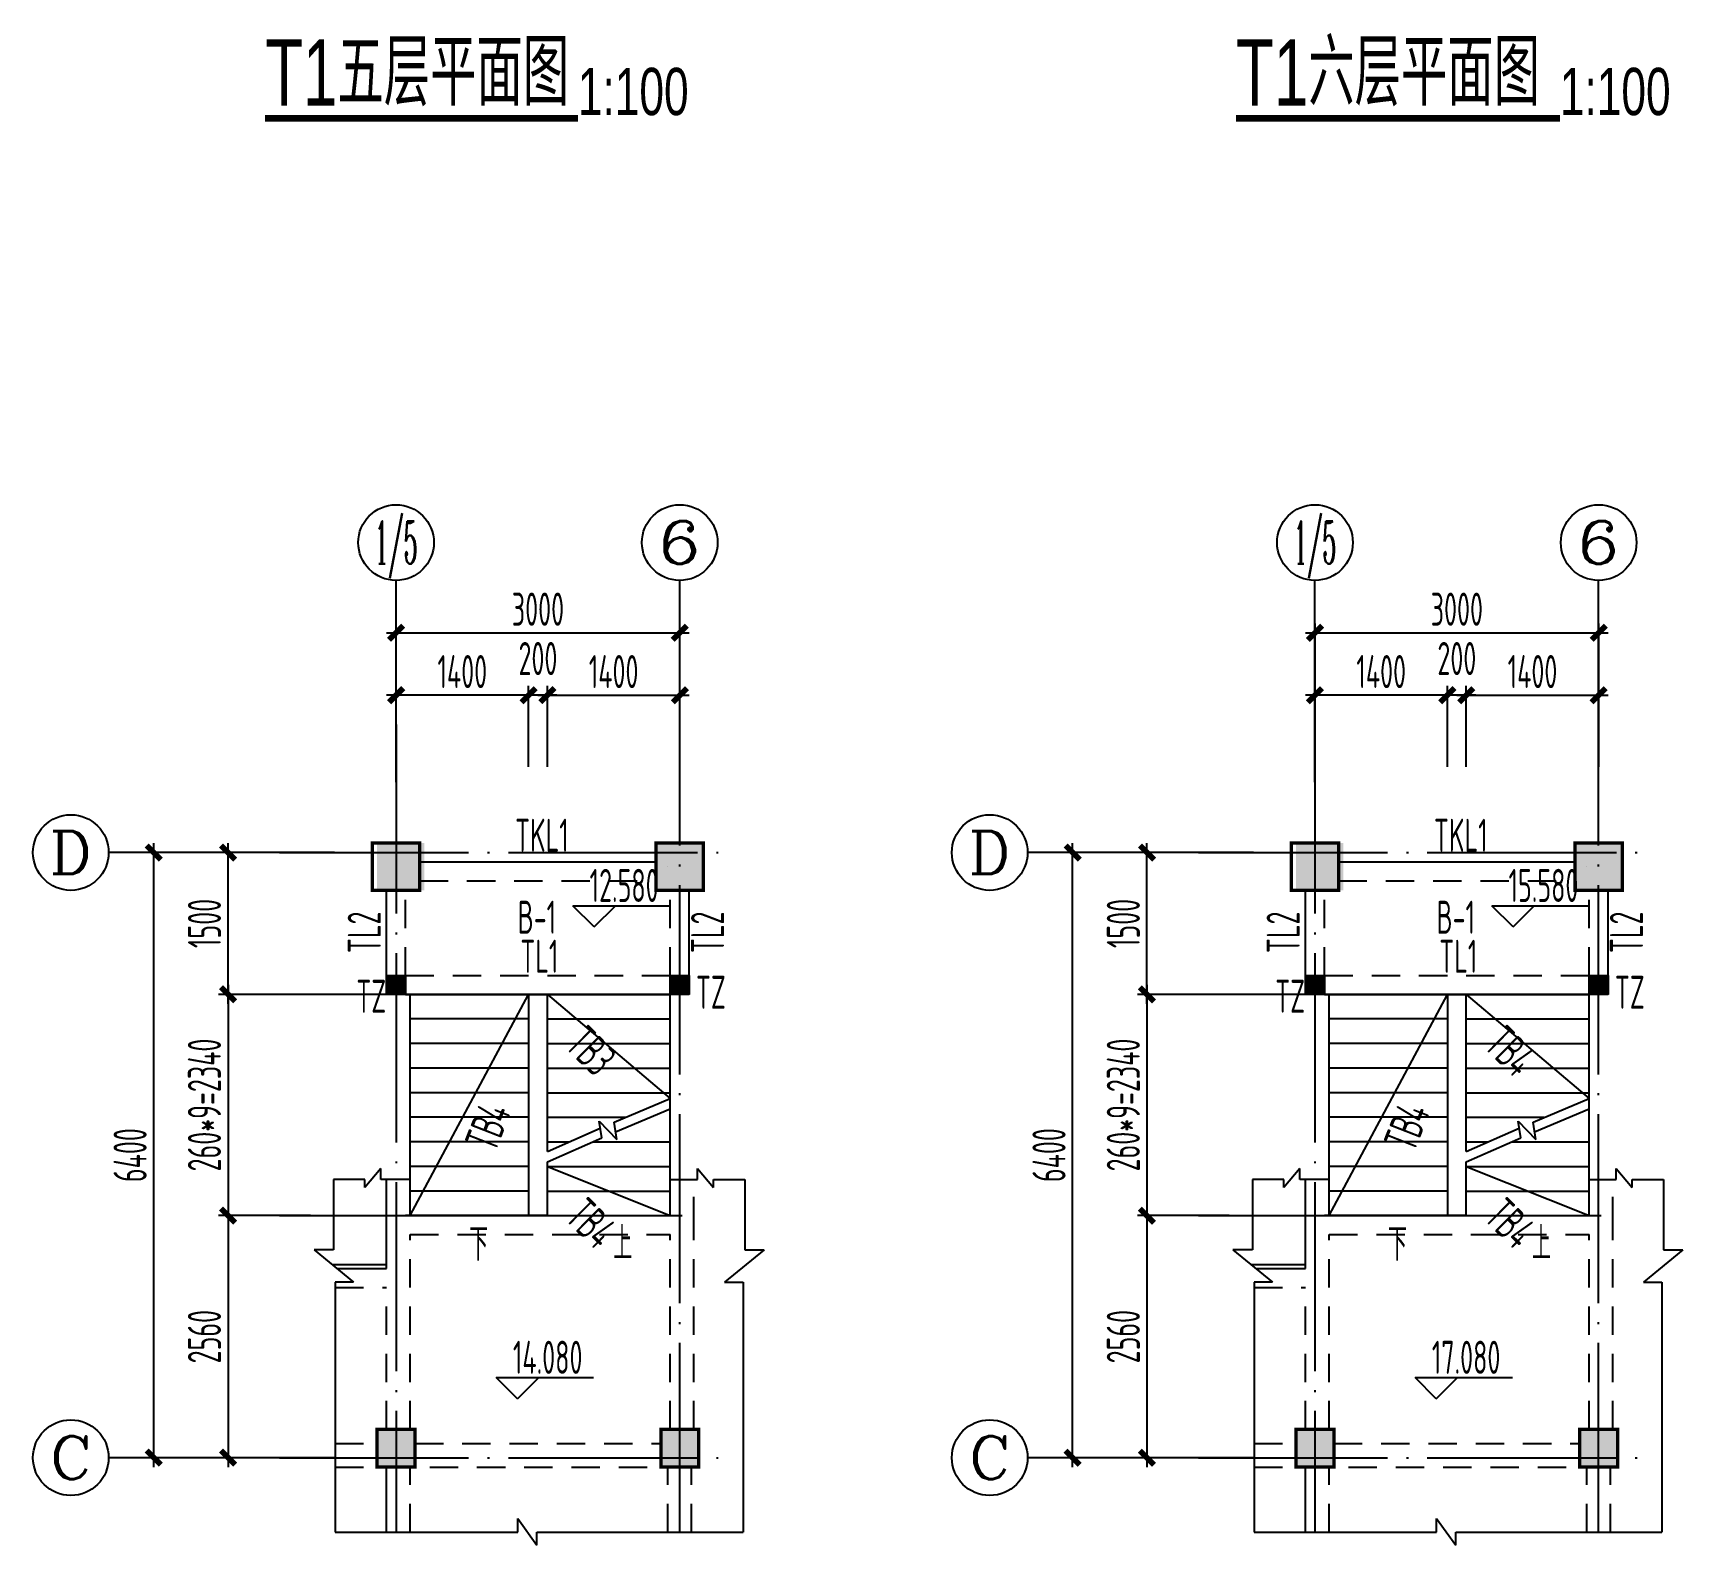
# Model space of a CAD drawing. Extents: x -472319 to -112444, y -516749 to -5704.
# Drawn here: x -171862 to -154414, y -431916 to -415925 of the extents above; entities that cross this region are included whole.
import ezdxf
from ezdxf.enums import TextEntityAlignment as Align

# ---------------------------------------------------------------- set-up
doc = ezdxf.new("R2010")
doc.units = 0
doc.header["$LTSCALE"] = 100
doc.header["$MEASUREMENT"] = 0
for name, pattern in [('3', [5, 3, -2]), ('CENTER', [2, 1.25, -0.25, 0.25, -0.25]), ('DOTE', [2.42, 2, -0.2, 0.02, -0.2])]:
    doc.linetypes.add(name, pattern=pattern)
for name, color, linetype in [('1301', 24, 'Continuous'), ('AXIS', 3, 'Continuous'), ('AXIS_TEXT', 7, 'Continuous'), ('COLUMN', 9, 'Continuous'), ('DIM_ELEV', 3, 'Continuous'), ('DIM_SYMB', 3, 'Continuous'), ('DOTE', 1, 'CENTER'), ('PUB_DIM', 3, 'Continuous'), ('S_BEAM', 4, 'Continuous'), ('S_BEAMDASH', 134, '3'), ('S_CL', 2, 'Continuous'), ('STAIR', 2, 'Continuous'), ('填充', 8, 'Continuous'), ('板标注', 221, 'Continuous'), ('梁', 4, 'Continuous'), ('梁虚线', 134, '3')]:
    doc.layers.add(name, color=color, linetype=linetype)
doc.styles.add('_TCH_AXIS', font='COMPLEX', dxfattribs={"bigfont": 'GBCBIG'})
doc.styles.add('COMPLEX', font='COMPLEX')
doc.styles.add('eromans.shx', font='eromans.shx', dxfattribs={"width": 0.7, "bigfont": 'hztxt.shx'})
doc.styles.add('HZ', font='tssdeng.shx', dxfattribs={"width": 0.6, "height": 350, "bigfont": 'a.shx'})
doc.dimstyles.new('DIMN', dxfattribs={"dimtxt": 350, "dimasz": 150, "dimexe": 100, "dimexo": 100, "dimgap": 75, "dimtad": 1, "dimdec": 0, "dimzin": 0, "dimdsep": 46, "dimtxsty": 'HZ', "dimblk": 'ARCHTICK', "dimcen": 0.09, "dimdle": 100, "dimclrd": 3, "dimclre": 3, "dimclrt": 7, "dimazin": 2, "dimtfac": 1, "dimtdec": 0, "dimtmove": 2, "dimatfit": 3, "dimldrblk": 'ARCHTICK', "dimfxl": 1, "dimtolj": 1, "dimtzin": 0, "dimarcsym": 0})

# ---------------------------------------------------------------- blocks, each defined once
blk = doc.blocks.new('_ArchTick')
at = {"color": 0, "linetype": 'ByBlock', "const_width": 0.4}
blk.add_lwpolyline([(-0.5, -0.5), (0.5, 0.5)], dxfattribs=at)
blk = doc.blocks.new('*D2713')
at = {"layer": 'AXIS', "color": 3, "lineweight": -2, "transparency": 16777216}
for p, q in [((-168022, -423139), (-168022, -422169)), ((-165022, -423139), (-165022, -422169)), ((-168122, -422269), (-164922, -422269))]:
    blk.add_line(p, q, dxfattribs=at)
at = {"layer": 'Defpoints', "color": 0, "transparency": 16777216}
for p in [(-165022, -422269), (-168022, -423239), (-165022, -423239)]:
    blk.add_point(p, dxfattribs=at)
at = {"layer": 'AXIS', "color": 3, "lineweight": -2, "transparency": 16777216, "xscale": 150, "yscale": 150, "zscale": 150, "rotation": 180}
blk.add_blockref('_ArchTick', (-168022, -422269), dxfattribs=at)
at = {"layer": 'AXIS', "color": 3, "lineweight": -2, "transparency": 16777216, "xscale": 150, "yscale": 150, "zscale": 150}
blk.add_blockref('_ArchTick', (-165022, -422269), dxfattribs=at)
at = {"layer": 'AXIS', "color": 7, "transparency": 16777216, "insert": (-166522, -422019), "char_height": 350, "attachment_point": 5, "style": 'HZ'}
blk.add_mtext('\\A1;3000', dxfattribs=at)
blk = doc.blocks.new('*D2714')
at = {"layer": 'AXIS', "color": 3, "lineweight": -2, "transparency": 16777216}
for p, q in [((-170585, -431093), (-170585, -424493)), ((-169355, -424593), (-170685, -424593)), ((-169355, -430993), (-170685, -430993))]:
    blk.add_line(p, q, dxfattribs=at)
at = {"layer": 'Defpoints', "color": 0, "transparency": 16777216}
for p in [(-170585, -424593), (-169255, -424593), (-169255, -430993)]:
    blk.add_point(p, dxfattribs=at)
at = {"layer": 'AXIS', "color": 3, "lineweight": -2, "transparency": 16777216, "xscale": 150, "yscale": 150, "zscale": 150}
for p, rotation in [((-170585, -424593), 90), ((-170585, -430993), 270)]:
    blk.add_blockref('_ArchTick', p, dxfattribs=dict(at, rotation=rotation))
at = {"layer": 'AXIS', "color": 7, "transparency": 16777216, "insert": (-170835, -427793), "char_height": 350, "attachment_point": 5, "rotation": 90, "style": 'HZ'}
blk.add_mtext('\\A1;6400', dxfattribs=at)
blk = doc.blocks.new('_AXISO')
blk.add_circle((0, 0), 0.5)
at = {"layer": 'AXIS_TEXT', "style": 'COMPLEX', "width": 1.041667}
blk.add_attdef('A', text='', height=0.56, dxfattribs=at).set_placement((-0.25, -0.28), (0.25, -0.28), align=Align.FIT)
blk = doc.blocks.new('*D2715')
at = {"layer": '1301', "color": 3, "lineweight": -2, "transparency": 16777216}
for p, q in [((-169799, -428333), (-169799, -431093)), ((-168928, -428433), (-169899, -428433)), ((-168900, -430993), (-169899, -430993))]:
    blk.add_line(p, q, dxfattribs=at)
at = {"layer": 'Defpoints', "color": 0, "transparency": 16777216}
for p in [(-168828, -428433), (-169799, -430993), (-168800, -430993)]:
    blk.add_point(p, dxfattribs=at)
at = {"layer": '1301', "color": 3, "lineweight": -2, "transparency": 16777216, "xscale": 150, "yscale": 150, "zscale": 150}
for p, rotation in [((-169799, -428433), 90), ((-169799, -430993), 270)]:
    blk.add_blockref('_ArchTick', p, dxfattribs=dict(at, rotation=rotation))
at = {"layer": '1301', "color": 7, "transparency": 16777216, "insert": (-170049, -429713), "char_height": 350, "attachment_point": 5, "rotation": 90, "style": 'HZ'}
blk.add_mtext('\\A1;2560', dxfattribs=at)
blk = doc.blocks.new('*D2716')
at = {"layer": 'Defpoints', "color": 0, "transparency": 16777216}
for p in [(-169799, -424593), (-168945, -424593), (-168945, -426093)]:
    blk.add_point(p, dxfattribs=at)
at = {"layer": '填充', "color": 3, "lineweight": -2, "transparency": 16777216}
for p, q in [((-169799, -426193), (-169799, -424493)), ((-169045, -424593), (-169899, -424593)), ((-169045, -426093), (-169899, -426093))]:
    blk.add_line(p, q, dxfattribs=at)
at = {"layer": '填充', "color": 3, "lineweight": -2, "transparency": 16777216, "xscale": 150, "yscale": 150, "zscale": 150}
for p, rotation in [((-169799, -424593), 90), ((-169799, -426093), 270)]:
    blk.add_blockref('_ArchTick', p, dxfattribs=dict(at, rotation=rotation))
at = {"layer": '填充', "color": 7, "transparency": 16777216, "insert": (-170049, -425343), "char_height": 350, "attachment_point": 5, "rotation": 90, "style": 'HZ'}
blk.add_mtext('\\A1;1500', dxfattribs=at)
blk = doc.blocks.new('*D2717')
at = {"layer": 'Defpoints', "color": 0, "transparency": 16777216}
for p in [(-169045, -426093), (-169799, -428433), (-168828, -428433)]:
    blk.add_point(p, dxfattribs=at)
at = {"layer": '填充', "color": 3, "lineweight": -2, "transparency": 16777216}
for p, q in [((-169799, -425993), (-169799, -428533)), ((-169145, -426093), (-169899, -426093)), ((-168928, -428433), (-169899, -428433))]:
    blk.add_line(p, q, dxfattribs=at)
at = {"layer": '填充', "color": 3, "lineweight": -2, "transparency": 16777216, "xscale": 150, "yscale": 150, "zscale": 150}
for p, rotation in [((-169799, -426093), 90), ((-169799, -428433), 270)]:
    blk.add_blockref('_ArchTick', p, dxfattribs=dict(at, rotation=rotation))
at = {"layer": '填充', "color": 7, "transparency": 16777216, "insert": (-170049, -427263), "char_height": 350, "attachment_point": 5, "rotation": 90, "style": 'HZ'}
blk.add_mtext('\\A1;260*9=2340', dxfattribs=at)
blk = doc.blocks.new('*D2718')
at = {"layer": 'AXIS', "color": 3, "lineweight": -2, "transparency": 16777216}
for p, q in [((-166322, -422929), (-166722, -422929)), ((-166622, -423647), (-166622, -422829)), ((-166422, -423647), (-166422, -422829))]:
    blk.add_line(p, q, dxfattribs=at)
at = {"layer": 'Defpoints', "color": 0, "transparency": 16777216}
for p in [(-166622, -422929), (-166622, -423747), (-166422, -423747)]:
    blk.add_point(p, dxfattribs=at)
at = {"layer": 'AXIS', "color": 3, "lineweight": -2, "transparency": 16777216, "xscale": 150, "yscale": 150, "zscale": 150, "rotation": 180}
blk.add_blockref('_ArchTick', (-166622, -422929), dxfattribs=at)
at = {"layer": 'AXIS', "color": 3, "lineweight": -2, "transparency": 16777216, "xscale": 150, "yscale": 150, "zscale": 150}
blk.add_blockref('_ArchTick', (-166422, -422929), dxfattribs=at)
at = {"layer": 'AXIS', "color": 7, "transparency": 16777216, "insert": (-166522, -422541), "char_height": 350, "attachment_point": 5, "style": 'HZ'}
blk.add_mtext('\\A1;200', dxfattribs=at)
blk = doc.blocks.new('*D2719')
at = {"layer": 'AXIS', "color": 3, "lineweight": -2, "transparency": 16777216}
for p, q in [((-166522, -422929), (-164922, -422929)), ((-166422, -423687), (-166422, -422829)), ((-165022, -423687), (-165022, -422829))]:
    blk.add_line(p, q, dxfattribs=at)
at = {"layer": 'Defpoints', "color": 0, "transparency": 16777216}
for p in [(-165022, -422929), (-166422, -423787), (-165022, -423787)]:
    blk.add_point(p, dxfattribs=at)
at = {"layer": 'AXIS', "color": 3, "lineweight": -2, "transparency": 16777216, "xscale": 150, "yscale": 150, "zscale": 150, "rotation": 180}
blk.add_blockref('_ArchTick', (-166422, -422929), dxfattribs=at)
at = {"layer": 'AXIS', "color": 3, "lineweight": -2, "transparency": 16777216, "xscale": 150, "yscale": 150, "zscale": 150}
blk.add_blockref('_ArchTick', (-165022, -422929), dxfattribs=at)
at = {"layer": 'AXIS', "color": 7, "transparency": 16777216, "insert": (-165722, -422679), "char_height": 350, "attachment_point": 5, "style": 'HZ'}
blk.add_mtext('\\A1;1400', dxfattribs=at)
blk = doc.blocks.new('*D2720')
at = {"layer": 'AXIS', "color": 3, "lineweight": -2, "transparency": 16777216}
for p, q in [((-166522, -422929), (-168122, -422929)), ((-168022, -423687), (-168022, -422829)), ((-166622, -423687), (-166622, -422829))]:
    blk.add_line(p, q, dxfattribs=at)
at = {"layer": 'Defpoints', "color": 0, "transparency": 16777216}
for p in [(-168022, -422929), (-168022, -423787), (-166622, -423787)]:
    blk.add_point(p, dxfattribs=at)
at = {"layer": 'AXIS', "color": 3, "lineweight": -2, "transparency": 16777216, "xscale": 150, "yscale": 150, "zscale": 150, "rotation": 180}
blk.add_blockref('_ArchTick', (-168022, -422929), dxfattribs=at)
at = {"layer": 'AXIS', "color": 3, "lineweight": -2, "transparency": 16777216, "xscale": 150, "yscale": 150, "zscale": 150}
blk.add_blockref('_ArchTick', (-166622, -422929), dxfattribs=at)
at = {"layer": 'AXIS', "color": 7, "transparency": 16777216, "insert": (-167322, -422679), "char_height": 350, "attachment_point": 5, "style": 'HZ'}
blk.add_mtext('\\A1;1400', dxfattribs=at)
blk = doc.blocks.new('*D2721')
at = {"layer": 'AXIS', "color": 3, "lineweight": -2, "transparency": 16777216}
for p, q in [((-158305, -423139), (-158305, -422169)), ((-155305, -423139), (-155305, -422169)), ((-158405, -422269), (-155205, -422269))]:
    blk.add_line(p, q, dxfattribs=at)
at = {"layer": 'Defpoints', "color": 0, "transparency": 16777216}
for p in [(-155305, -422269), (-158305, -423239), (-155305, -423239)]:
    blk.add_point(p, dxfattribs=at)
at = {"layer": 'AXIS', "color": 3, "lineweight": -2, "transparency": 16777216, "xscale": 150, "yscale": 150, "zscale": 150, "rotation": 180}
blk.add_blockref('_ArchTick', (-158305, -422269), dxfattribs=at)
at = {"layer": 'AXIS', "color": 3, "lineweight": -2, "transparency": 16777216, "xscale": 150, "yscale": 150, "zscale": 150}
blk.add_blockref('_ArchTick', (-155305, -422269), dxfattribs=at)
at = {"layer": 'AXIS', "color": 7, "transparency": 16777216, "insert": (-156805, -422019), "char_height": 350, "attachment_point": 5, "style": 'HZ'}
blk.add_mtext('\\A1;3000', dxfattribs=at)
blk = doc.blocks.new('*D2722')
at = {"layer": 'AXIS', "color": 3, "lineweight": -2, "transparency": 16777216}
for p, q in [((-160868, -431093), (-160868, -424493)), ((-159638, -424593), (-160968, -424593)), ((-159638, -430993), (-160968, -430993))]:
    blk.add_line(p, q, dxfattribs=at)
at = {"layer": 'Defpoints', "color": 0, "transparency": 16777216}
for p in [(-160868, -424593), (-159538, -424593), (-159538, -430993)]:
    blk.add_point(p, dxfattribs=at)
at = {"layer": 'AXIS', "color": 3, "lineweight": -2, "transparency": 16777216, "xscale": 150, "yscale": 150, "zscale": 150}
for p, rotation in [((-160868, -424593), 90), ((-160868, -430993), 270)]:
    blk.add_blockref('_ArchTick', p, dxfattribs=dict(at, rotation=rotation))
at = {"layer": 'AXIS', "color": 7, "transparency": 16777216, "insert": (-161118, -427793), "char_height": 350, "attachment_point": 5, "rotation": 90, "style": 'HZ'}
blk.add_mtext('\\A1;6400', dxfattribs=at)
blk = doc.blocks.new('*D2723')
at = {"layer": '1301', "color": 3, "lineweight": -2, "transparency": 16777216}
for p, q in [((-160082, -428333), (-160082, -431093)), ((-159211, -428433), (-160182, -428433)), ((-159183, -430993), (-160182, -430993))]:
    blk.add_line(p, q, dxfattribs=at)
at = {"layer": 'Defpoints', "color": 0, "transparency": 16777216}
for p in [(-159111, -428433), (-160082, -430993), (-159083, -430993)]:
    blk.add_point(p, dxfattribs=at)
at = {"layer": '1301', "color": 3, "lineweight": -2, "transparency": 16777216, "xscale": 150, "yscale": 150, "zscale": 150}
for p, rotation in [((-160082, -428433), 90), ((-160082, -430993), 270)]:
    blk.add_blockref('_ArchTick', p, dxfattribs=dict(at, rotation=rotation))
at = {"layer": '1301', "color": 7, "transparency": 16777216, "insert": (-160332, -429713), "char_height": 350, "attachment_point": 5, "rotation": 90, "style": 'HZ'}
blk.add_mtext('\\A1;2560', dxfattribs=at)
blk = doc.blocks.new('*D2724')
at = {"layer": 'Defpoints', "color": 0, "transparency": 16777216}
for p in [(-160082, -424593), (-159228, -424593), (-159228, -426093)]:
    blk.add_point(p, dxfattribs=at)
at = {"layer": '填充', "color": 3, "lineweight": -2, "transparency": 16777216}
for p, q in [((-160082, -426193), (-160082, -424493)), ((-159328, -424593), (-160182, -424593)), ((-159328, -426093), (-160182, -426093))]:
    blk.add_line(p, q, dxfattribs=at)
at = {"layer": '填充', "color": 3, "lineweight": -2, "transparency": 16777216, "xscale": 150, "yscale": 150, "zscale": 150}
for p, rotation in [((-160082, -424593), 90), ((-160082, -426093), 270)]:
    blk.add_blockref('_ArchTick', p, dxfattribs=dict(at, rotation=rotation))
at = {"layer": '填充', "color": 7, "transparency": 16777216, "insert": (-160332, -425343), "char_height": 350, "attachment_point": 5, "rotation": 90, "style": 'HZ'}
blk.add_mtext('\\A1;1500', dxfattribs=at)
blk = doc.blocks.new('*D2725')
at = {"layer": 'Defpoints', "color": 0, "transparency": 16777216}
for p in [(-159328, -426093), (-160082, -428433), (-159111, -428433)]:
    blk.add_point(p, dxfattribs=at)
at = {"layer": '填充', "color": 3, "lineweight": -2, "transparency": 16777216}
for p, q in [((-160082, -425993), (-160082, -428533)), ((-159428, -426093), (-160182, -426093)), ((-159211, -428433), (-160182, -428433))]:
    blk.add_line(p, q, dxfattribs=at)
at = {"layer": '填充', "color": 3, "lineweight": -2, "transparency": 16777216, "xscale": 150, "yscale": 150, "zscale": 150}
for p, rotation in [((-160082, -426093), 90), ((-160082, -428433), 270)]:
    blk.add_blockref('_ArchTick', p, dxfattribs=dict(at, rotation=rotation))
at = {"layer": '填充', "color": 7, "transparency": 16777216, "insert": (-160332, -427263), "char_height": 350, "attachment_point": 5, "rotation": 90, "style": 'HZ'}
blk.add_mtext('\\A1;260*9=2340', dxfattribs=at)
blk = doc.blocks.new('*D2726')
at = {"layer": 'AXIS', "color": 3, "lineweight": -2, "transparency": 16777216}
for p, q in [((-156605, -422929), (-157005, -422929)), ((-156905, -423647), (-156905, -422829)), ((-156705, -423647), (-156705, -422829))]:
    blk.add_line(p, q, dxfattribs=at)
at = {"layer": 'Defpoints', "color": 0, "transparency": 16777216}
for p in [(-156905, -422929), (-156905, -423747), (-156705, -423747)]:
    blk.add_point(p, dxfattribs=at)
at = {"layer": 'AXIS', "color": 3, "lineweight": -2, "transparency": 16777216, "xscale": 150, "yscale": 150, "zscale": 150, "rotation": 180}
blk.add_blockref('_ArchTick', (-156905, -422929), dxfattribs=at)
at = {"layer": 'AXIS', "color": 3, "lineweight": -2, "transparency": 16777216, "xscale": 150, "yscale": 150, "zscale": 150}
blk.add_blockref('_ArchTick', (-156705, -422929), dxfattribs=at)
at = {"layer": 'AXIS', "color": 7, "transparency": 16777216, "insert": (-156805, -422541), "char_height": 350, "attachment_point": 5, "style": 'HZ'}
blk.add_mtext('\\A1;200', dxfattribs=at)
blk = doc.blocks.new('*D2727')
at = {"layer": 'AXIS', "color": 3, "lineweight": -2, "transparency": 16777216}
for p, q in [((-156805, -422929), (-155205, -422929)), ((-156705, -423687), (-156705, -422829)), ((-155305, -423687), (-155305, -422829))]:
    blk.add_line(p, q, dxfattribs=at)
at = {"layer": 'Defpoints', "color": 0, "transparency": 16777216}
for p in [(-155305, -422929), (-156705, -423787), (-155305, -423787)]:
    blk.add_point(p, dxfattribs=at)
at = {"layer": 'AXIS', "color": 3, "lineweight": -2, "transparency": 16777216, "xscale": 150, "yscale": 150, "zscale": 150, "rotation": 180}
blk.add_blockref('_ArchTick', (-156705, -422929), dxfattribs=at)
at = {"layer": 'AXIS', "color": 3, "lineweight": -2, "transparency": 16777216, "xscale": 150, "yscale": 150, "zscale": 150}
blk.add_blockref('_ArchTick', (-155305, -422929), dxfattribs=at)
at = {"layer": 'AXIS', "color": 7, "transparency": 16777216, "insert": (-156005, -422679), "char_height": 350, "attachment_point": 5, "style": 'HZ'}
blk.add_mtext('\\A1;1400', dxfattribs=at)
blk = doc.blocks.new('*D2728')
at = {"layer": 'AXIS', "color": 3, "lineweight": -2, "transparency": 16777216}
for p, q in [((-156805, -422929), (-158405, -422929)), ((-158305, -423687), (-158305, -422829)), ((-156905, -423687), (-156905, -422829))]:
    blk.add_line(p, q, dxfattribs=at)
at = {"layer": 'Defpoints', "color": 0, "transparency": 16777216}
for p in [(-158305, -422929), (-158305, -423787), (-156905, -423787)]:
    blk.add_point(p, dxfattribs=at)
at = {"layer": 'AXIS', "color": 3, "lineweight": -2, "transparency": 16777216, "xscale": 150, "yscale": 150, "zscale": 150, "rotation": 180}
blk.add_blockref('_ArchTick', (-158305, -422929), dxfattribs=at)
at = {"layer": 'AXIS', "color": 3, "lineweight": -2, "transparency": 16777216, "xscale": 150, "yscale": 150, "zscale": 150}
blk.add_blockref('_ArchTick', (-156905, -422929), dxfattribs=at)
at = {"layer": 'AXIS', "color": 7, "transparency": 16777216, "insert": (-157605, -422679), "char_height": 350, "attachment_point": 5, "style": 'HZ'}
blk.add_mtext('\\A1;1400', dxfattribs=at)

msp = doc.modelspace()

# ---------------------------------------------------------------- hatches: boundary and pattern name
at = {"layer": 'COLUMN'}
h = msp.add_hatch(dxfattribs=at)
h.set_pattern_fill('ANSI31', color=0)
h.set_pattern_definition([(45, (-159359.99805, -240354.82925), (-0.08838834765, 0.08838834765), [])])
h.paths.add_polyline_path([(-167922.498, -426092.829), (-168122.498, -426092.829), (-168122.498, -425892.829), (-167922.498, -425892.829)])
h = msp.add_hatch(dxfattribs=at)
h.set_pattern_fill('ANSI31', color=0)
h.set_pattern_definition([(45, (-162359.99805, -240354.82925), (-0.08838834765, 0.08838834765), [])])
h.paths.add_polyline_path([(-164922.498, -426092.829), (-165122.498, -426092.829), (-165122.498, -425892.829), (-164922.498, -425892.829)])
h = msp.add_hatch(dxfattribs=at)
h.set_pattern_fill('ANSI31', color=0)
h.set_pattern_definition([(45, (-149642.99805, -240354.82925), (-0.08838834765, 0.08838834765), [])])
h.paths.add_polyline_path([(-158205.498, -426092.829), (-158405.498, -426092.829), (-158405.498, -425892.829), (-158205.498, -425892.829)])
h = msp.add_hatch(dxfattribs=at)
h.set_pattern_fill('ANSI31', color=0)
h.set_pattern_definition([(45, (-152642.99805, -240354.82925), (-0.08838834765, 0.08838834765), [])])
h.paths.add_polyline_path([(-155205.498, -426092.829), (-155405.498, -426092.829), (-155405.498, -425892.829), (-155205.498, -425892.829)])
at = {"layer": 'S_CL'}
h = msp.add_hatch(dxfattribs=at)
h.set_pattern_fill('ANSI31', color=256, style=0)
h.set_pattern_definition([(45, (42012.5, 2362.5), (-0.088388347648, 0.088388347648), [])])
h.paths.add_polyline_path([(-167722.498, -424992.829), (-167722.498, -424492.829), (-168222.498, -424492.829), (-168222.498, -424992.829)])
h.paths.add_polyline_path([(-164772.5, -424992.829), (-164772.5, -424492.829), (-165272.5, -424492.829), (-165272.5, -424992.829)])
h.paths.add_polyline_path([(-164822.5, -431092.83), (-164822.5, -430692.83), (-165222.5, -430692.83), (-165222.5, -431092.83)])
h.paths.add_polyline_path([(-167822.498, -431092.83), (-167822.498, -430692.83), (-168222.498, -430692.83), (-168222.498, -431092.83)])
h = msp.add_hatch(dxfattribs=at)
h.set_pattern_fill('ANSI31', color=256, style=0)
h.set_pattern_definition([(45, (51729.5, 2362.5), (-0.088388347648, 0.088388347648), [])])
h.paths.add_polyline_path([(-158005.498, -424992.829), (-158005.498, -424492.829), (-158505.498, -424492.829), (-158505.498, -424992.829)])
h.paths.add_polyline_path([(-155055.5, -424992.829), (-155055.5, -424492.829), (-155555.5, -424492.829), (-155555.5, -424992.829)])
h.paths.add_polyline_path([(-155105.5, -431092.83), (-155105.5, -430692.83), (-155505.5, -430692.83), (-155505.5, -431092.83)])
h.paths.add_polyline_path([(-158105.498, -431092.83), (-158105.498, -430692.83), (-158505.498, -430692.83), (-158505.498, -431092.83)])

# ---------------------------------------------------------------- linework, layer by layer
at = {"layer": 'AXIS'}
for p, q in [((-168022.498, -423848.181), (-168022.498, -421714.386)), ((-165022.498, -423848.181), (-165022.498, -421714.386)), ((-158305.498, -423848.181), (-158305.498, -421714.386)), ((-155305.498, -423848.181), (-155305.498, -421714.386)), ((-168673.317, -424592.829), (-171061.817, -424592.829)), ((-158956.317, -424592.829), (-161344.817, -424592.829)), ((-168673.317, -430992.83), (-171061.817, -430992.83)), ((-158956.317, -430992.83), (-161344.817, -430992.83))]:
    msp.add_line(p, q, dxfattribs=at)
at = {"layer": 'COLUMN', "color": 0}
for points in [[(-167922.498, -426092.829), (-168122.498, -426092.829), (-168122.498, -425892.829), (-167922.498, -425892.829)], [(-164922.498, -426092.829), (-165122.498, -426092.829), (-165122.498, -425892.829), (-164922.498, -425892.829)], [(-158205.498, -426092.829), (-158405.498, -426092.829), (-158405.498, -425892.829), (-158205.498, -425892.829)], [(-155205.498, -426092.829), (-155405.498, -426092.829), (-155405.498, -425892.829), (-155205.498, -425892.829)]]:
    msp.add_lwpolyline(points, close=True, dxfattribs=at)
at = {"layer": 'DIM_ELEV'}
for p, q in [((-165928, -425379.829), (-166153, -425154.829)), ((-166153, -425154.829), (-165123.201, -425154.829)), ((-165928, -425379.829), (-165703, -425154.829)), ((-156211, -425379.829), (-156436, -425154.829)), ((-156436, -425154.829), (-155406.201, -425154.829)), ((-156211, -425379.829), (-155986, -425154.829)), ((-166739, -430370.329), (-166964, -430145.329)), ((-166964, -430145.329), (-165934.201, -430145.329)), ((-166739, -430370.329), (-166514, -430145.329)), ((-157022, -430370.329), (-157247, -430145.329)), ((-157247, -430145.329), (-156217.201, -430145.329)), ((-157022, -430370.329), (-156797, -430145.329))]:
    msp.add_line(p, q, dxfattribs=at)
at = {"layer": 'DIM_SYMB'}
for points in [[(-167272.498, -428562.829, 0, 0, 0), (-167272.498, -425510.596, 0, 0, 0), (-165772.498, -425510.596, 0, 0, 0), (-165772.498, -427242.829, 40, 0, 0), (-165772.498, -427392.829, 0, 0, 0)], [(-157555.498, -428562.829, 0, 0, 0), (-157555.498, -425510.596, 0, 0, 0), (-156055.498, -425510.596, 0, 0, 0), (-156055.498, -427242.829, 40, 0, 0), (-156055.498, -427392.829, 0, 0, 0)], [(-165742.498, -428605.192, 0, 0, 0), (-165742.498, -427845.192, 40, 0, 0), (-165742.498, -427695.192, 0, 0, 0)], [(-156025.498, -428605.192, 0, 0, 0), (-156025.498, -427845.192, 40, 0, 0), (-156025.498, -427695.192, 0, 0, 0)]]:
    msp.add_lwpolyline(points, format="xyseb", dxfattribs=at)
at = {"layer": 'DOTE', "linetype": 'DOTE', "ltscale": 10}
for p, q in [((-168022.498, -423238.681), (-168022.498, -431780.329)), ((-165022.498, -431779.329), (-165022.498, -423238.681)), ((-158305.498, -423238.681), (-158305.498, -431780.329)), ((-155305.498, -431779.329), (-155305.498, -423238.681)), ((-169254.817, -424592.829), (-164480, -424592.829)), ((-159537.817, -424592.829), (-154763, -424592.829)), ((-164922.498, -426092.829), (-169399.809, -426092.829)), ((-155205.498, -426092.829), (-159682.809, -426092.829)), ((-169254.817, -428432.829), (-164997.498, -428432.829)), ((-159537.817, -428432.829), (-155280.498, -428432.829)), ((-169254.817, -430992.83), (-164480, -430992.83)), ((-159537.817, -430992.83), (-154763, -430992.83))]:
    msp.add_line(p, q, dxfattribs=at)
at = {"layer": 'PUB_DIM', "const_width": 70}
for points in [[(-169407.046, -416828.829), (-166099.954, -416828.829)], [(-159140.546, -416828.829), (-155715.454, -416828.829)]]:
    msp.add_lwpolyline(points, dxfattribs=at)
at = {"layer": 'S_BEAM'}
for p, q in [((-165147.5, -424742.829), (-165147.5, -424742.829)), ((-155430.5, -424742.829), (-155430.5, -424742.829)), ((-167872.5, -428432.829), (-167872.5, -426092.829)), ((-165122.5, -428432.829), (-165122.498, -426092.829)), ((-158155.5, -428432.829), (-158155.5, -426092.829)), ((-155405.5, -428432.829), (-155405.498, -426092.829)), ((-168122.5, -428992.829), (-168122.5, -428049.829)), ((-158405.5, -428992.829), (-158405.5, -428049.829)), ((-167872.5, -428432.829), (-165122.5, -428432.829)), ((-158155.5, -428432.829), (-155405.5, -428432.829)), ((-168646.56, -428992.829), (-168122.5, -428992.829)), ((-158929.56, -428992.829), (-158405.5, -428992.829)), ((-168122.5, -431780.329), (-168122.5, -431092.83)), ((-158405.5, -431780.329), (-158405.5, -431092.83))]:
    msp.add_line(p, q, dxfattribs=at)
at = {"layer": 'S_BEAMDASH'}
for p, q in [((-164872.5, -428532.829), (-164872.5, -428049.829)), ((-155155.5, -428532.829), (-155155.5, -428049.829)), ((-167872.5, -430692.83), (-167872.5, -428632.829)), ((-167872.5, -428632.829), (-165122.5, -428632.829)), ((-167872.5, -430692.83), (-167872.5, -428632.829)), ((-165122.5, -430692.83), (-165122.5, -428632.829)), ((-164872.5, -430692.83), (-164872.5, -428532.829)), ((-158155.5, -430692.83), (-158155.5, -428632.829)), ((-158155.5, -428632.829), (-155405.5, -428632.829)), ((-158155.5, -430692.83), (-158155.5, -428632.829)), ((-155405.5, -430692.83), (-155405.5, -428632.829)), ((-155155.5, -430692.83), (-155155.5, -428532.829)), ((-168667, -429192.829), (-168122.5, -429192.829)), ((-168122.5, -430692.83), (-168122.5, -429192.829)), ((-158950, -429192.829), (-158405.5, -429192.829)), ((-158405.5, -430692.83), (-158405.5, -429192.829)), ((-168667, -430842.83), (-168222.498, -430842.83)), ((-167822.498, -430842.83), (-165222.5, -430842.83)), ((-158950, -430842.83), (-158505.498, -430842.83)), ((-158105.498, -430842.83), (-155505.5, -430842.83)), ((-168667, -431092.83), (-165222.5, -431092.83)), ((-167872.5, -431780.329), (-167872.5, -431092.83)), ((-165147.5, -431779.329), (-165147.5, -431092.83)), ((-164897.5, -431779.329), (-164897.5, -431092.83)), ((-158950, -431092.83), (-155505.5, -431092.83)), ((-158155.5, -431780.329), (-158155.5, -431092.83)), ((-155430.5, -431779.329), (-155430.5, -431092.83)), ((-155180.5, -431779.329), (-155180.5, -431092.83))]:
    msp.add_line(p, q, dxfattribs=at)
at = {"layer": 'S_CL', "const_width": 35}
for points in [[(-167772.498, -424992.829), (-167772.498, -424492.829), (-168272.498, -424492.829), (-168272.498, -424992.829)], [(-164772.5, -424992.829), (-164772.5, -424492.829), (-165272.5, -424492.829), (-165272.5, -424992.829)], [(-158055.498, -424992.829), (-158055.498, -424492.829), (-158555.498, -424492.829), (-158555.498, -424992.829)], [(-155055.5, -424992.829), (-155055.5, -424492.829), (-155555.5, -424492.829), (-155555.5, -424992.829)], [(-167822.498, -431092.83), (-167822.498, -430692.83), (-168222.498, -430692.83), (-168222.498, -431092.83)], [(-164822.5, -431092.83), (-164822.5, -430692.83), (-165222.5, -430692.83), (-165222.5, -431092.83)], [(-158105.498, -431092.83), (-158105.498, -430692.83), (-158505.498, -430692.83), (-158505.498, -431092.83)], [(-155105.5, -431092.83), (-155105.5, -430692.83), (-155505.5, -430692.83), (-155505.5, -431092.83)]]:
    msp.add_lwpolyline(points, close=True, dxfattribs=at)
at = {"layer": 'STAIR'}
for p, q in [((-166682.498, -426092.829), (-167922.498, -426092.829)), ((-167922.498, -426092.829), (-166682.498, -426092.829)), ((-167872.5, -428432.829), (-166622.498, -426092.829)), ((-166622.498, -426092.829), (-166622.498, -428432.829)), ((-166622.498, -426092.829), (-166622.498, -428432.829)), ((-166422.498, -427754.203), (-166422.498, -426092.829)), ((-166422.498, -427754.203), (-166422.498, -426092.829)), ((-166422.498, -426092.829), (-165122.5, -427193.204)), ((-166362.498, -426092.829), (-165122.498, -426092.829)), ((-166362.498, -426092.829), (-165122.498, -426092.829)), ((-156965.498, -426092.829), (-158205.498, -426092.829)), ((-158205.498, -426092.829), (-156965.498, -426092.829)), ((-158155.5, -428432.829), (-156905.498, -426092.829)), ((-156905.498, -426092.829), (-156905.498, -428432.829)), ((-156905.498, -426092.829), (-156905.498, -428432.829)), ((-156705.498, -427754.203), (-156705.498, -426092.829)), ((-156705.498, -427754.203), (-156705.498, -426092.829)), ((-156705.498, -426092.829), (-155405.5, -427193.204)), ((-156645.498, -426092.829), (-155405.498, -426092.829)), ((-156645.498, -426092.829), (-155405.498, -426092.829)), ((-166622.498, -426352.829), (-167872.5, -426352.829)), ((-166422.498, -426352.829), (-165122.5, -426352.829)), ((-156905.498, -426352.829), (-158155.5, -426352.829)), ((-156705.498, -426352.829), (-155405.5, -426352.829)), ((-166622.498, -426612.829), (-167872.5, -426612.829)), ((-166422.498, -426612.829), (-165122.5, -426612.829)), ((-156905.498, -426612.829), (-158155.5, -426612.829)), ((-156705.498, -426612.829), (-155405.5, -426612.829)), ((-166622.498, -426872.829), (-167872.5, -426872.829)), ((-166422.498, -426872.829), (-165122.5, -426872.829)), ((-156905.498, -426872.829), (-158155.5, -426872.829)), ((-156705.498, -426872.829), (-155405.5, -426872.829)), ((-166622.498, -427132.829), (-167872.5, -427132.829)), ((-166422.498, -427132.829), (-165122.5, -427132.829)), ((-156905.498, -427132.829), (-158155.5, -427132.829)), ((-156705.498, -427132.829), (-155405.5, -427132.829)), ((-165716.409, -427443.524), (-165122.5, -427193.204)), ((-165700.661, -427545.847), (-165122.5, -427302.456)), ((-155999.409, -427443.524), (-155405.5, -427193.204)), ((-155983.661, -427545.847), (-155405.5, -427302.456)), ((-166622.498, -427392.829), (-167872.5, -427392.829)), ((-166422.498, -427392.829), (-165601.194, -427392.829)), ((-165846.854, -427610.172), (-165873.996, -427433.817)), ((-165873.996, -427433.817), (-165687.999, -427628.114)), ((-165687.999, -427628.114), (-165716.409, -427443.524)), ((-156905.498, -427392.829), (-158155.5, -427392.829)), ((-156705.498, -427392.829), (-155884.194, -427392.829)), ((-156129.854, -427610.172), (-156156.996, -427433.817)), ((-156156.996, -427433.817), (-155970.999, -427628.114)), ((-155970.999, -427628.114), (-155999.409, -427443.524)), ((-166622.498, -427652.829), (-167872.5, -427652.829)), ((-166422.498, -427754.203), (-165862.602, -427507.849)), ((-166422.498, -427863.455), (-165846.854, -427610.172)), ((-166422.498, -427652.829), (-166192.103, -427652.829)), ((-165943.803, -427652.829), (-165122.5, -427652.829)), ((-156905.498, -427652.829), (-158155.5, -427652.829)), ((-156705.498, -427754.203), (-156145.602, -427507.849)), ((-156705.498, -427863.455), (-156129.854, -427610.172)), ((-156705.498, -427652.829), (-156475.103, -427652.829)), ((-156226.803, -427652.829), (-155405.5, -427652.829)), ((-168184, -427932.829), (-168353, -428133.829)), ((-168184, -428049.829), (-168184, -427932.829)), ((-166622.498, -427912.829), (-167872.5, -427912.829)), ((-166422.498, -428432.829), (-166422.498, -427863.455)), ((-166422.498, -428432.829), (-166422.498, -427863.455)), ((-166422.498, -427912.829), (-165122.5, -427912.829)), ((-166422.498, -427912.829), (-165122.5, -428432.829)), ((-164836, -428049.829), (-164836, -427932.829)), ((-164836, -427932.829), (-164667, -428133.829)), ((-158467, -427932.829), (-158636, -428133.829)), ((-158467, -428049.829), (-158467, -427932.829)), ((-156905.498, -427912.829), (-158155.5, -427912.829)), ((-156705.498, -428432.829), (-156705.498, -427863.455)), ((-156705.498, -428432.829), (-156705.498, -427863.455)), ((-156705.498, -427912.829), (-155405.5, -427912.829)), ((-156705.498, -427912.829), (-155405.5, -428432.829)), ((-155119, -428049.829), (-155119, -427932.829)), ((-155119, -427932.829), (-154950, -428133.829)), ((-168353, -428049.829), (-168684.5, -428049.829)), ((-168684.5, -428049.829), (-168684.5, -428796.329)), ((-168353, -428133.829), (-168353, -428049.829)), ((-167872.5, -428049.829), (-168184, -428049.829)), ((-166622.498, -428172.829), (-167872.5, -428172.829)), ((-166422.498, -428172.829), (-165122.5, -428172.829)), ((-165122.5, -428049.829), (-164836, -428049.829)), ((-164667, -428133.829), (-164667, -428049.829)), ((-164667, -428049.829), (-164335.5, -428049.829)), ((-164335.5, -428049.829), (-164335.5, -428796.329)), ((-158636, -428049.829), (-158967.5, -428049.829)), ((-158967.5, -428049.829), (-158967.5, -428796.329)), ((-158636, -428133.829), (-158636, -428049.829)), ((-158155.5, -428049.829), (-158467, -428049.829)), ((-156905.498, -428172.829), (-158155.5, -428172.829)), ((-156705.498, -428172.829), (-155405.5, -428172.829)), ((-155405.5, -428049.829), (-155119, -428049.829)), ((-154950, -428133.829), (-154950, -428049.829)), ((-154950, -428049.829), (-154618.5, -428049.829)), ((-154618.5, -428049.829), (-154618.5, -428796.329)), ((-166682.498, -428432.829), (-167922.498, -428432.829)), ((-166622.498, -428432.829), (-167872.5, -428432.829)), ((-166422.498, -428432.829), (-166622.498, -428432.829)), ((-166422.498, -428432.829), (-165122.5, -428432.829)), ((-166362.498, -428432.829), (-165097.498, -428432.829)), ((-156965.498, -428432.829), (-158205.498, -428432.829)), ((-156905.498, -428432.829), (-158155.5, -428432.829)), ((-156705.498, -428432.829), (-156905.498, -428432.829)), ((-156705.498, -428432.829), (-155405.5, -428432.829)), ((-156645.498, -428432.829), (-155380.498, -428432.829)), ((-168684.5, -428796.329), (-168889.5, -428796.329)), ((-168889.5, -428796.329), (-168471, -429134.829)), ((-164130.5, -428796.329), (-164549, -429134.829)), ((-164335.5, -428796.329), (-164130.5, -428796.329)), ((-158967.5, -428796.329), (-159172.5, -428796.329)), ((-159172.5, -428796.329), (-158754, -429134.829)), ((-154413.5, -428796.329), (-154832, -429134.829)), ((-154618.5, -428796.329), (-154413.5, -428796.329)), ((-168122.5, -428952.829), (-168696.013, -428952.829)), ((-158405.5, -428952.829), (-158979.013, -428952.829)), ((-168471, -429134.829), (-168667, -429134.829)), ((-168667, -429134.829), (-168667, -431780.329)), ((-164549, -429134.829), (-164353, -429134.829)), ((-164353, -429134.829), (-164353, -431779.329)), ((-158754, -429134.829), (-158950, -429134.829)), ((-158950, -429134.829), (-158950, -431780.329)), ((-154832, -429134.829), (-154636, -429134.829)), ((-154636, -429134.829), (-154636, -431779.329)), ((-166736.5, -431780.329), (-166736.5, -431636.829)), ((-166736.5, -431636.829), (-166534, -431916.329)), ((-157019.5, -431780.329), (-157019.5, -431636.829)), ((-157019.5, -431636.829), (-156817, -431916.329)), ((-168667, -431780.329), (-166736.5, -431780.329)), ((-166534, -431916.329), (-166534, -431779.329)), ((-166534, -431779.329), (-164353, -431779.329)), ((-158950, -431780.329), (-157019.5, -431780.329)), ((-156817, -431916.329), (-156817, -431779.329)), ((-156817, -431779.329), (-154636, -431779.329))]:
    msp.add_line(p, q, dxfattribs=at)
at = {"layer": '梁'}
for p, q in [((-167772.498, -424692.829), (-165272.5, -424692.829)), ((-158055.498, -424692.829), (-155555.5, -424692.829)), ((-168122.498, -426092.829), (-168122.498, -424992.829)), ((-164922.498, -426092.829), (-164922.498, -424992.829)), ((-158405.498, -426092.829), (-158405.498, -424992.829)), ((-155205.498, -426092.829), (-155205.498, -424992.829)), ((-167922.498, -426092.829), (-165122.498, -426092.829)), ((-158205.498, -426092.829), (-155405.498, -426092.829))]:
    msp.add_line(p, q, dxfattribs=at)
at = {"layer": '梁虚线'}
for p, q in [((-167922.498, -425892.829), (-167922.498, -424992.829)), ((-167772.498, -424892.829), (-165272.5, -424892.829)), ((-165122.498, -425892.829), (-165122.498, -424992.829)), ((-158205.498, -425892.829), (-158205.498, -424992.829)), ((-158055.498, -424892.829), (-155555.5, -424892.829)), ((-155405.498, -425892.829), (-155405.498, -424992.829)), ((-167922.498, -425892.829), (-165122.498, -425892.829)), ((-158205.498, -425892.829), (-155405.498, -425892.829))]:
    msp.add_line(p, q, dxfattribs=at)

# ---------------------------------------------------------------- block references
at = {"layer": 'AXIS'}
ref = msp.add_blockref('_AXISO', (-168022.498, -421314.386), dxfattribs=dict(at, xscale=800, yscale=800, zscale=800))
ref.add_attrib('A', '1/5', dxfattribs={"layer": 'AXIS_TEXT', "height": 452.5483, "style": '_TCH_AXIS', "width": 0.411765}).set_placement((-168248.772, -421540.66), (-167796.224, -421540.66), align=Align.FIT)
ref = msp.add_blockref('_AXISO', (-165022.498, -421314.386), dxfattribs=dict(at, xscale=800, yscale=800, zscale=800))
ref.add_attrib('A', '6', dxfattribs={"layer": 'AXIS_TEXT', "height": 452.548, "style": '_TCH_AXIS', "width": 1.5}).set_placement((-165248.772, -421540.66), (-164796.224, -421540.66), align=Align.FIT)
ref = msp.add_blockref('_AXISO', (-158305.498, -421314.386), dxfattribs=dict(at, xscale=800, yscale=800, zscale=800))
ref.add_attrib('A', '1/5', dxfattribs={"layer": 'AXIS_TEXT', "height": 452.5483, "style": '_TCH_AXIS', "width": 0.411765}).set_placement((-158531.772, -421540.66), (-158079.224, -421540.66), align=Align.FIT)
ref = msp.add_blockref('_AXISO', (-155305.498, -421314.386), dxfattribs=dict(at, xscale=800, yscale=800, zscale=800))
ref.add_attrib('A', '6', dxfattribs={"layer": 'AXIS_TEXT', "height": 452.548, "style": '_TCH_AXIS', "width": 1.5}).set_placement((-155531.772, -421540.66), (-155079.224, -421540.66), align=Align.FIT)
ref = msp.add_blockref('_AXISO', (-171461.817, -424592.829), dxfattribs=dict(at, xscale=800, yscale=800, zscale=800))
ref.add_attrib('A', 'D', dxfattribs={"layer": 'AXIS_TEXT', "height": 452.548, "style": '_TCH_AXIS', "width": 1.235294}).set_placement((-171688.091, -424819.103), (-171235.543, -424819.103), align=Align.FIT)
ref = msp.add_blockref('_AXISO', (-161744.817, -424592.829), dxfattribs=dict(at, xscale=800, yscale=800, zscale=800))
ref.add_attrib('A', 'D', dxfattribs={"layer": 'AXIS_TEXT', "height": 452.548, "style": '_TCH_AXIS', "width": 1.235294}).set_placement((-161971.091, -424819.103), (-161518.543, -424819.103), align=Align.FIT)
ref = msp.add_blockref('_AXISO', (-171461.817, -430992.83), dxfattribs=dict(at, xscale=800, yscale=800, zscale=800))
ref.add_attrib('A', 'C', dxfattribs={"layer": 'AXIS_TEXT', "height": 452.548, "style": '_TCH_AXIS', "width": 1.4}).set_placement((-171688.091, -431219.104), (-171235.543, -431219.104), align=Align.FIT)
ref = msp.add_blockref('_AXISO', (-161744.817, -430992.83), dxfattribs=dict(at, xscale=800, yscale=800, zscale=800))
ref.add_attrib('A', 'C', dxfattribs={"layer": 'AXIS_TEXT', "height": 452.548, "style": '_TCH_AXIS', "width": 1.4}).set_placement((-161971.091, -431219.104), (-161518.543, -431219.104), align=Align.FIT)

# ---------------------------------------------------------------- texts
at = {"layer": 'PUB_DIM', "color": 7}
for s, height, style, width, p in [('T1五层平面图', 700, 'eromans.shx', 0.7, (-169407.046, -416693.829)), ('T1六层平面图', 700, 'eromans.shx', 0.7, (-159140.546, -416693.829)), ('1:100', 500, 'eromans.shx', 0.7, (-166099.954, -416793.829)), ('1:100', 500, 'eromans.shx', 0.7, (-155715.454, -416793.829)), ('TKL1', 350, 'HZ', 0.6, (-166764.011, -424585.258)), ('TKL1', 350, 'HZ', 0.6, (-157047.011, -424585.258)), ('12.580', 350, 'HZ', 0.6, (-165975.967, -425115.829)), ('15.580', 350, 'HZ', 0.6, (-156258.967, -425115.829)), ('B-1', 350, 'HZ', 0.6, (-166737.01, -425451.769)), ('B-1', 350, 'HZ', 0.6, (-157020.01, -425451.769)), ('TL1', 350, 'HZ', 0.6, (-166708.011, -425864.758)), ('TL1', 350, 'HZ', 0.6, (-156991.011, -425864.758)), ('TZ', 350, 'HZ', 0.6, (-164850.765, -426245.261)), ('TZ', 350, 'HZ', 0.6, (-155133.765, -426245.261)), ('TZ', 350, 'HZ', 0.6, (-168442.265, -426287.261)), ('TZ', 350, 'HZ', 0.6, (-158725.265, -426287.261)), ('上', 350, 'HZ', 0.6, (-165725.679, -428902.692)), ('上', 350, 'HZ', 0.6, (-156008.679, -428902.692)), ('下', 350, 'HZ', 0.6, (-167249.38, -428910.329)), ('下', 350, 'HZ', 0.6, (-157532.38, -428910.329)), ('14.080', 350, 'HZ', 0.6, (-166786.967, -430106.329)), ('17.080', 350, 'HZ', 0.6, (-157069.967, -430106.329))]:
    msp.add_text(s, height=height, dxfattribs=dict(at, style=style, width=width)).set_placement(p)
at = {"layer": 'PUB_DIM', "color": 7, "style": 'HZ', "width": 0.6}
for p in [(-168183.571, -425655.841), (-164553.071, -425655.841), (-158466.571, -425655.841), (-154836.071, -425655.841)]:
    msp.add_text('TL2', height=350, rotation=90, dxfattribs=at).set_placement(p)
at = {"layer": '板标注', "style": 'HZ', "width": 0.6}
for s, rotation, p in [('TB3', 315.3554285, (-166249.368, -426648.788)), ('TB4', 315.3554285, (-156532.368, -426648.788)), ('TB4', 68.6731368, (-166975.166, -427776.953)), ('TB4', 68.6731368, (-157258.166, -427776.953)), ('TB4', 315.3554285, (-166249.368, -428468.788)), ('TB4', 315.3554285, (-156532.368, -428468.788))]:
    msp.add_text(s, height=350, rotation=rotation, dxfattribs=at).set_placement(p)

# ---------------------------------------------------------------- dimensions: what is measured, and where the dimension line sits
at = {"layer": '1301', "color": 7}
for base, p1, p2, picture, middle in [((-169798.734, -430992.83), (-168827.734, -428432.829), (-168799.688, -430992.83), '*D2715', (-170048.734, -429712.83)), ((-160081.734, -430992.83), (-159110.734, -428432.829), (-159082.688, -430992.83), '*D2723', (-160331.734, -429712.83))]:
    dim = msp.add_linear_dim(base=base, p1=p1, p2=p2, angle=90, dimstyle='DIMN', override={"dimfxl": 100}, dxfattribs=at)
    dim.commit()
    dim.dimension.update_dxf_attribs({"geometry": picture, "text_midpoint": middle})
at = {"layer": 'AXIS'}
for p1, p2, distance, picture, middle in [((-168022.498, -423238.681), (-165022.498, -423238.681), 969.5, '*D2713', (-166522.498, -422019.181)), ((-158305.498, -423238.681), (-155305.498, -423238.681), 969.5, '*D2721', (-156805.498, -422019.181)), ((-169254.817, -430992.83), (-169254.817, -424592.829), 1330, '*D2714', (-170834.817, -427792.83)), ((-159537.817, -430992.83), (-159537.817, -424592.829), 1330, '*D2722', (-161117.817, -427792.83))]:
    dim = msp.add_aligned_dim(p1=p1, p2=p2, distance=distance, dimstyle='DIMN', dxfattribs=at)
    dim.commit()
    dim.dimension.update_dxf_attribs({"geometry": picture, "text_midpoint": middle})
for base, p1, p2, picture, middle in [((-166622.498, -422928.829), (-166422.498, -423746.829), (-166622.498, -423746.829), '*D2718', (-166522.498, -422541.329)), ((-156905.498, -422928.829), (-156705.498, -423746.829), (-156905.498, -423746.829), '*D2726', (-156805.498, -422541.329)), ((-168022.498, -422928.829), (-166622.498, -423787.329), (-168022.498, -423787.329), '*D2720', (-167322.498, -422678.829)), ((-165022.498, -422928.829), (-166422.498, -423787.329), (-165022.498, -423787.329), '*D2719', (-165722.498, -422678.829)), ((-158305.498, -422928.829), (-156905.498, -423787.329), (-158305.498, -423787.329), '*D2728', (-157605.498, -422678.829)), ((-155305.498, -422928.829), (-156705.498, -423787.329), (-155305.498, -423787.329), '*D2727', (-156005.498, -422678.829))]:
    dim = msp.add_linear_dim(base=base, p1=p1, p2=p2, dimstyle='DIMN', dxfattribs=at)
    dim.commit()
    dim.dimension.update_dxf_attribs({"geometry": picture, "text_midpoint": middle})
at = {"layer": '填充', "color": 7}
for base, p1, p2, picture, middle in [((-169798.734, -424592.829), (-168944.734, -426092.829), (-168944.734, -424592.829), '*D2716', (-170048.734, -425342.829)), ((-160081.734, -424592.829), (-159227.734, -426092.829), (-159227.734, -424592.829), '*D2724', (-160331.734, -425342.829))]:
    dim = msp.add_linear_dim(base=base, p1=p1, p2=p2, angle=90, dimstyle='DIMN', override={"dimfxl": 100}, dxfattribs=at)
    dim.commit()
    dim.dimension.update_dxf_attribs({"geometry": picture, "text_midpoint": middle})
for base, p1, p2, picture, middle in [((-169798.734, -428432.829), (-169044.734, -426092.829), (-168827.734, -428432.829), '*D2717', (-170048.734, -427262.829)), ((-160081.734, -428432.829), (-159327.734, -426092.829), (-159110.734, -428432.829), '*D2725', (-160331.734, -427262.829))]:
    dim = msp.add_linear_dim(base=base, p1=p1, p2=p2, angle=90, text='260*9=<>', dimstyle='DIMN', override={"dimfxl": 100}, dxfattribs=at)
    dim.commit()
    dim.dimension.update_dxf_attribs({"geometry": picture, "text_midpoint": middle})

doc.saveas('drawing.dxf')
